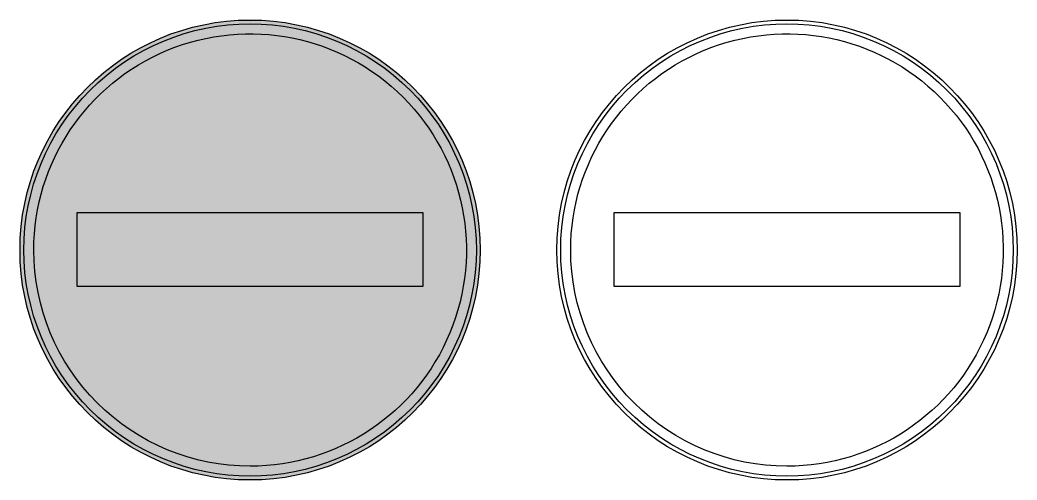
# Model space of a CAD drawing. Extents: x -700 to 600, y 0 to 600.
import ezdxf

# ---------------------------------------------------------------- set-up
doc = ezdxf.new("R2010")
doc.units = 0
doc.header["$MEASUREMENT"] = 0

msp = doc.modelspace()

# ---------------------------------------------------------------- hatches: boundary and pattern name
h = msp.add_hatch(color=1)
edge = h.paths.add_edge_path()
edge.add_arc((-400.0000000000001, 300), 300, 90, 270, ccw=False)
edge.add_arc((-400.0000000000001, 300), 300, -90, 90, ccw=False)
edge = h.paths.add_edge_path(flags=16)
edge.add_arc((-400.0002203871792, 299.9997796128209), 294.9997796129032, 179.999957195713, 270.000042804287, ccw=False)
edge.add_arc((-400.0002203871792, 300.0002203871791), 294.9997796129032, 89.99995719571302, 180.0000428042869, ccw=False)
edge.add_arc((-399.999779612821, 300.0002203871791), 294.9997796129032, -4.2804286977116135e-05, 90.00004280428698, ccw=False)
edge.add_arc((-399.999779612821, 299.9997796128209), 294.9997796129032, -90.00004280428698, 4.2804286977116135e-05, ccw=False)
edge = h.paths.add_edge_path(flags=0)
edge.add_arc((-400.0002106752019, 299.9997893247983), 281.999789324877, 179.999957195713, 270.000042804287, ccw=False)
edge.add_arc((-400.0011378834413, 300.0005225038835), 281.9988621170428, 45.00004879149998, 180.0001061609507, ccw=False)
edge.add_arc((-400.0008917090925, 299.9994479035829), 281.9994479049927, -89.99981882529232, 45.00023854415838, ccw=False)
h.paths.add_polyline_path([(-625.3281000000002, 252.232), (-625.3281000000002, 349.065), (-174.671, 349.065), (-174.671, 252.232)], flags=0)
h = msp.add_hatch(color=7)
edge = h.paths.add_edge_path()
edge.add_arc((-400.0002203871792, 299.9997796128209), 294.9997796129032, 179.999957195713, 270.000042804287, ccw=False)
edge.add_arc((-400.0002203871792, 300.0002203871791), 294.9997796129032, 89.99995719571302, 180.0000428042869, ccw=False)
edge.add_arc((-399.999779612821, 300.0002203871791), 294.9997796129032, -4.2804286977116135e-05, 90.00004280428698, ccw=False)
edge.add_arc((-399.999779612821, 299.9997796128209), 294.9997796129032, -90.00004280428698, 4.2804286977116135e-05, ccw=False)
edge = h.paths.add_edge_path(flags=16)
edge.add_arc((-400.0002106752019, 299.9997893247983), 281.999789324877, 179.999957195713, 270.000042804287, ccw=False)
edge.add_arc((-400.0011378834413, 300.0005225038835), 281.9988621170428, 45.00004879149998, 180.0001061609507, ccw=False)
edge.add_arc((-400.0008917090925, 299.9994479035829), 281.9994479049927, -89.99981882529232, 45.00023854415838, ccw=False)
h.paths.add_polyline_path([(-625.3281000000002, 252.232), (-625.3281000000002, 349.065), (-174.671, 349.065), (-174.671, 252.232)], flags=0)

# ---------------------------------------------------------------- linework, layer by layer
for points in [[(-400.0000000000001, 0, -1), (-400.0000000000001, 600, -1)], [(300, 0, -1), (300, 600, -1)], [(-400.0000000000001, 5, -0.414214), (-695.0000000000001, 300, -0.414214), (-400.0000000000001, 595, -0.414214), (-105.0000000000001, 300, -0.414214)], [(300, 5, -0.414214), (5, 300, -0.414214), (300, 595, -0.414214), (595, 300, -0.414214)], [(-400.0000000000001, 18, -0.414214), (-682.0000000000001, 300, -0.668179), (-200.5980000000001, 499.404, -0.668179)], [(300, 18, -0.414214), (18, 300, -0.668179), (499.402, 499.404, -0.668179)]]:
    msp.add_lwpolyline(points, format="xyb", close=True)
for points in [[(-625.3281000000002, 252.232), (-625.3281000000002, 349.065), (-174.671, 349.065), (-174.671, 252.232)], [(74.6719, 252.232), (74.6719, 349.065), (525.3290000000001, 349.065), (525.3290000000001, 252.232)]]:
    msp.add_lwpolyline(points, close=True)

doc.saveas('drawing.dxf')
